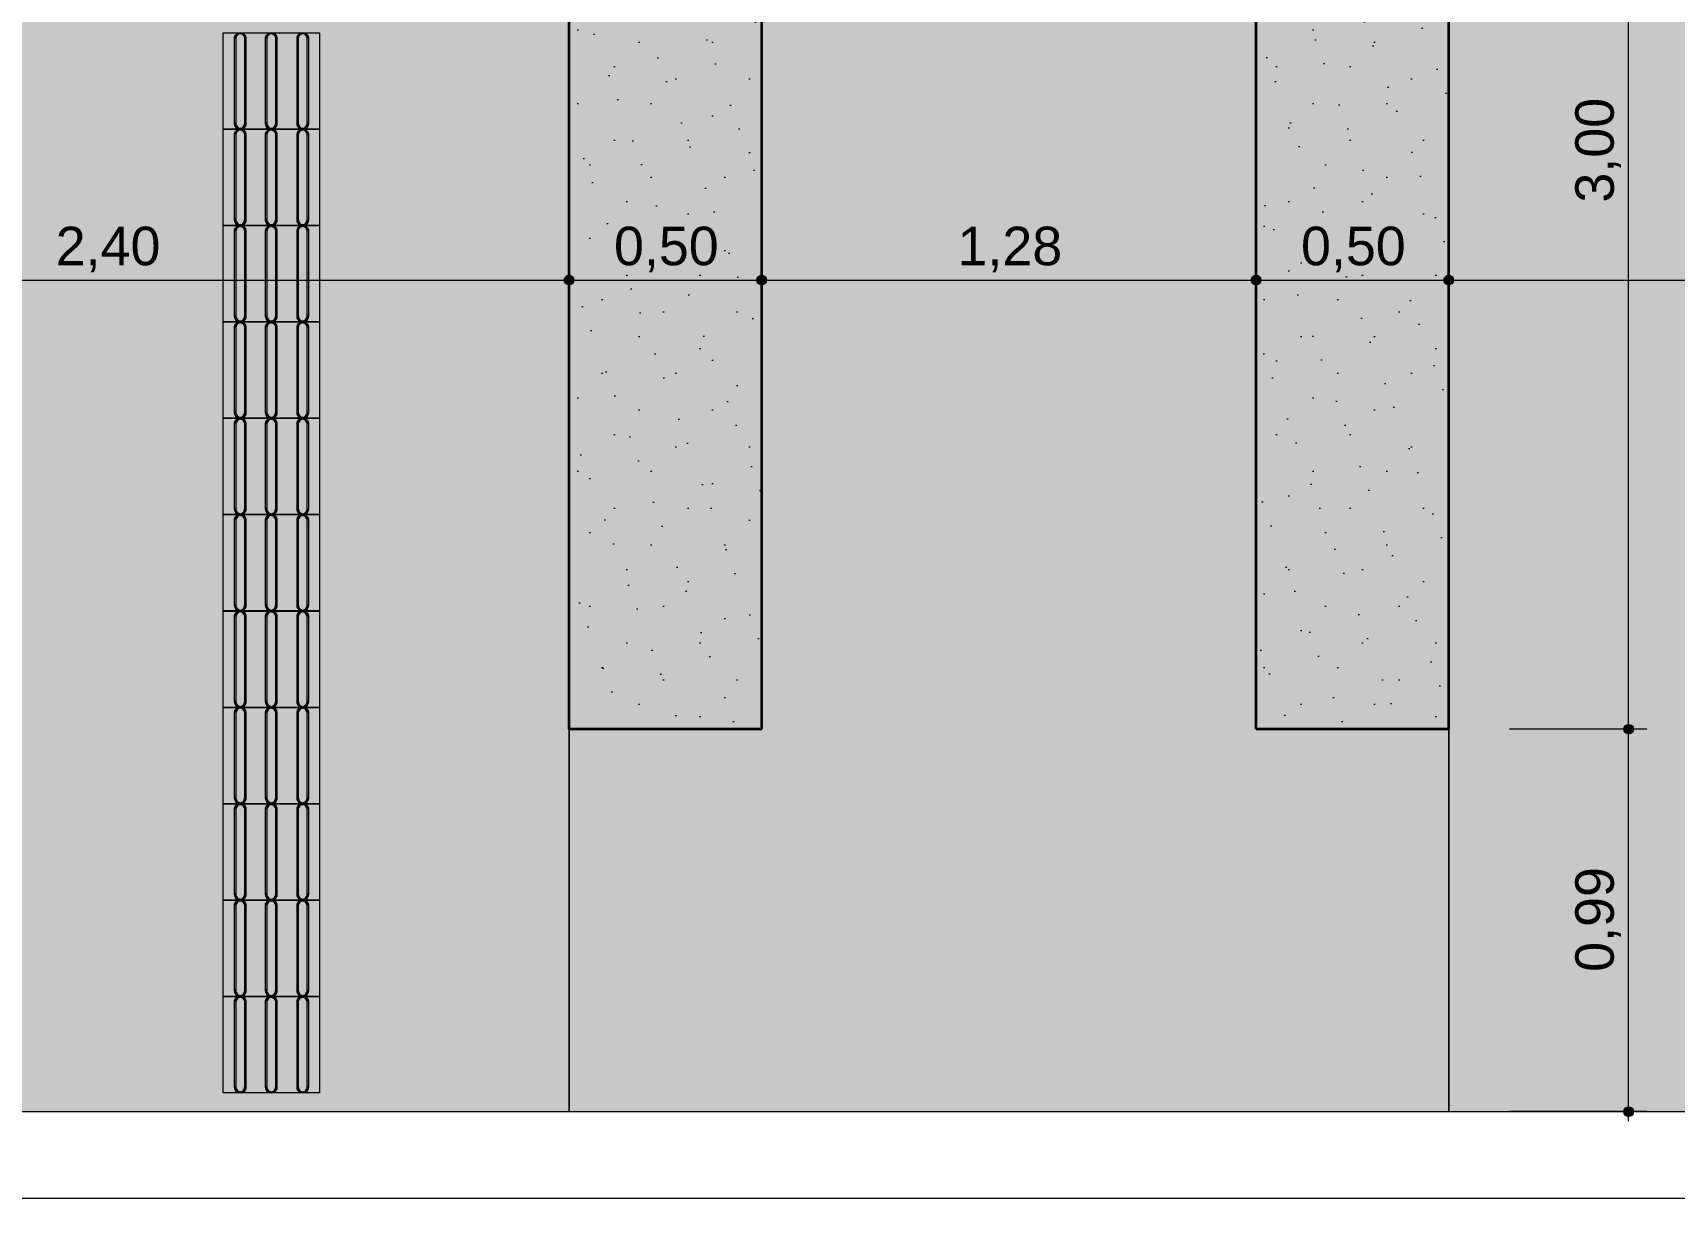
# Model space of a CAD drawing. Header units: metres. Extents: x -77.1 to 22, y -70.6 to -27.7.
# Drawn here: x -55.508 to -51.248, y -67.373 to -64.302 of the extents above; entities that cross this region are included whole.
import ezdxf

# ---------------------------------------------------------------- set-up
doc = ezdxf.new("R2010")
doc.units = ezdxf.units.M
doc.header["$MEASUREMENT"] = 0
for name, color, linetype in [('COTAS EXECUTIVO.EXEC', 7, 'Continuous'), ('LAJES.EST', 7, 'Continuous'), ('TERRENO.ARQ', 7, 'Continuous')]:
    doc.layers.add(name, color=color, linetype=linetype)
for name, color, linetype, lineweight, true_color in [('COTAS EXECUTIVO.EXEC_Caneta_No__25', 7, 'Continuous', 13, 0x982312), ('LAJES.EST_Caneta_No__17', 7, 'Continuous', 0, 0xd4d4d4), ('LAJES.EST_Caneta_No__18', 7, 'Continuous', 0, 0xdfdfdf), ('Novo_PISO TATIL_Caneta_No__13', 7, 'Continuous', 0, 0xaaaaaa), ('Novo_PISO TATIL_Caneta_No__18', 7, 'Continuous', 0, 0xdfdfdf)]:
    doc.layers.add(name, color=color, linetype=linetype, lineweight=lineweight, true_color=true_color)
for name, color, linetype, lineweight in [('LAJES.EST_Caneta_No__1', 7, 'Continuous', 35), ('LAJES.EST_Caneta_No__241', 7, 'Continuous', 13), ('TERRENO.ARQ_Caneta_No__241', 7, 'Continuous', 13)]:
    doc.layers.add(name, color=color, linetype=linetype, lineweight=lineweight)
doc.styles.add('ESTILO_GERADO_1', font='arial.ttf')
doc.dimstyles.new('ESTILO_GERADO__1', dxfattribs={"dimtxt": 0.1, "dimasz": 0.0475, "dimexe": 0.18, "dimexo": 0.1, "dimgap": 0, "dimtad": 1, "dimtih": 1, "dimtoh": 1, "dimzin": 0, "dimdsep": 46, "dimtxsty": 'ESTILO_GERADO_1', "dimblk": 'ARROWHEAD_11', "dimblk1": 'ARROWHEAD_11', "dimblk2": 'ARROWHEAD_11', "dimcen": 0.09, "dimclrd": 256, "dimclre": 256, "dimclrt": 256, "dimadec": 0, "dimazin": 0, "dimtfac": 1, "dimtdec": 4, "dimtmove": 0, "dimatfit": 3, "dimfxl": 0, "dimtolj": 1, "dimtzin": 0, "dimarcsym": 0})
doc.dimstyles.new('ESTILO_GERADO__26', dxfattribs={"dimtxt": 0.1, "dimasz": 0.0475, "dimexe": 0.18, "dimexo": 0.309221, "dimgap": 0, "dimtad": 1, "dimzin": 0, "dimdsep": 46, "dimtxsty": 'ESTILO_GERADO_1', "dimblk": 'ARROWHEAD_11', "dimblk1": 'ARROWHEAD_11', "dimblk2": 'ARROWHEAD_11', "dimcen": 0.09, "dimclrd": 256, "dimclre": 256, "dimclrt": 256, "dimadec": 0, "dimazin": 0, "dimtfac": 1, "dimtdec": 4, "dimtmove": 0, "dimatfit": 3, "dimfxl": 0, "dimtolj": 1, "dimtzin": 0, "dimarcsym": 0})
doc.dimstyles.new('ESTILO_GERADO__27', dxfattribs={"dimtxt": 0.1, "dimasz": 0.0475, "dimexe": 0.18, "dimexo": 0.309221, "dimgap": 0, "dimtad": 1, "dimtih": 1, "dimtoh": 1, "dimzin": 0, "dimdsep": 46, "dimtxsty": 'ESTILO_GERADO_1', "dimblk": 'ARROWHEAD_11', "dimblk1": 'ARROWHEAD_11', "dimblk2": 'ARROWHEAD_11', "dimcen": 0.09, "dimclrd": 256, "dimclre": 256, "dimclrt": 256, "dimadec": 0, "dimazin": 0, "dimtfac": 1, "dimtdec": 4, "dimtmove": 0, "dimatfit": 3, "dimfxl": 0, "dimtolj": 1, "dimtzin": 0, "dimarcsym": 0})
pattern_1 = [(45, (0, 0.6), (-0.1909188, 0.1909188), [0, -0.18, 0, -0.27]), (110, (0.6, 0.6), (0.253717, 0.09234544), [0, -0.132, 0, -0.228])]

# ---------------------------------------------------------------- blocks, each defined once
blk = doc.blocks.new('Piso Tátil Direcional(2)(1)')
at = {"layer": 'Novo_PISO TATIL_Caneta_No__18', "linetype": 'Continuous', "lineweight": 0, "true_color": 0xdfdfdf}
for points in [[(0.25, 0), (0.25, 0.25), (0, 0.25), (0, 0)], [(0.0281, 0.2392), (0.0276, 0.2354), (0.0322, 0.2369)], [(0.0318, 0.2332), (0.0322, 0.2369), (0.0276, 0.2354)], [(0.0318, 0.0139), (0.0318, 0.2332), (0.0276, 0.2354), (0.0276, 0.0116)], [(0.0333, 0.2404), (0.0297, 0.2427), (0.0281, 0.2392)], [(0.0322, 0.2369), (0.0333, 0.2404), (0.0281, 0.2392)], [(0.0322, 0.2457), (0.0297, 0.2427), (0.0352, 0.2433)], [(0.0333, 0.2404), (0.0352, 0.2433), (0.0297, 0.2427)], [(0.0544, 0.2369), (0.0533, 0.2404), (0.0514, 0.2433), (0.0491, 0.2456), (0.0463, 0.247), (0.0433, 0.2475), (0.0403, 0.247), (0.0375, 0.2456), (0.0352, 0.2433), (0.0333, 0.2404), (0.0322, 0.2369), (0.0318, 0.2332), (0.0318, 0.0139), (0.0327, 0.0108), (0.0341, 0.008), (0.0359, 0.0057), (0.0382, 0.004), (0.0407, 0.0029), (0.0433, 0.0025), (0.0459, 0.0029), (0.0484, 0.004), (0.0507, 0.0057), (0.0525, 0.008), (0.0539, 0.0108), (0.0548, 0.0139), (0.0548, 0.2332)], [(0.0352, 0.2433), (0.0354, 0.248), (0.0322, 0.2457)], [(0.0354, 0.248), (0.0352, 0.2433), (0.0375, 0.2456)], [(0.0392, 0.2495), (0.0354, 0.248), (0.0375, 0.2456)], [(0.0403, 0.247), (0.0392, 0.2495), (0.0375, 0.2456)], [(0.0392, 0.2495), (0.0403, 0.247), (0.0433, 0.25)], [(0.0403, 0.247), (0.0433, 0.2475), (0.0433, 0.25)], [(0.0474, 0.2495), (0.0433, 0.25), (0.0433, 0.2475)], [(0.0463, 0.247), (0.0474, 0.2495), (0.0433, 0.2475)], [(0.0512, 0.248), (0.0474, 0.2495), (0.0463, 0.247)], [(0.0463, 0.247), (0.0491, 0.2456), (0.0512, 0.248)], [(0.0544, 0.2457), (0.0512, 0.248), (0.0491, 0.2456)], [(0.0514, 0.2433), (0.0544, 0.2457), (0.0491, 0.2456)], [(0.0569, 0.2427), (0.0544, 0.2457), (0.0514, 0.2433)], [(0.0533, 0.2404), (0.0569, 0.2427), (0.0514, 0.2433)], [(0.0585, 0.2392), (0.0569, 0.2427), (0.0533, 0.2404)], [(0.0544, 0.2369), (0.0585, 0.2392), (0.0533, 0.2404)], [(0.059, 0.2354), (0.0585, 0.2392), (0.0544, 0.2369)], [(0.059, 0.2354), (0.0544, 0.2369), (0.0548, 0.2332)], [(0.059, 0.0116), (0.059, 0.2354), (0.0548, 0.2332), (0.0548, 0.0139)], [(0.1098, 0.2392), (0.1093, 0.2354), (0.1139, 0.2369)], [(0.1135, 0.2332), (0.1139, 0.2369), (0.1093, 0.2354)], [(0.1135, 0.0139), (0.1135, 0.2332), (0.1093, 0.2354), (0.1093, 0.0116)], [(0.115, 0.2404), (0.1114, 0.2427), (0.1098, 0.2392)], [(0.1139, 0.2369), (0.115, 0.2404), (0.1098, 0.2392)], [(0.1139, 0.2457), (0.1114, 0.2427), (0.1169, 0.2433)], [(0.115, 0.2404), (0.1169, 0.2433), (0.1114, 0.2427)], [(0.1361, 0.2369), (0.135, 0.2404), (0.1331, 0.2433), (0.1308, 0.2456), (0.128, 0.247), (0.125, 0.2475), (0.122, 0.247), (0.1192, 0.2456), (0.1169, 0.2433), (0.115, 0.2404), (0.1139, 0.2369), (0.1135, 0.2332), (0.1135, 0.0139), (0.1144, 0.0108), (0.1158, 0.008), (0.1176, 0.0057), (0.1199, 0.004), (0.1224, 0.0029), (0.125, 0.0025), (0.1276, 0.0029), (0.1301, 0.004), (0.1324, 0.0057), (0.1342, 0.008), (0.1356, 0.0108), (0.1365, 0.0139), (0.1365, 0.2332)], [(0.1169, 0.2433), (0.1171, 0.248), (0.1139, 0.2457)], [(0.1171, 0.248), (0.1169, 0.2433), (0.1192, 0.2456)], [(0.1209, 0.2495), (0.1171, 0.248), (0.1192, 0.2456)], [(0.122, 0.247), (0.1209, 0.2495), (0.1192, 0.2456)], [(0.1209, 0.2495), (0.122, 0.247), (0.125, 0.25)], [(0.122, 0.247), (0.125, 0.2475), (0.125, 0.25)], [(0.1291, 0.2495), (0.125, 0.25), (0.125, 0.2475)], [(0.128, 0.247), (0.1291, 0.2495), (0.125, 0.2475)], [(0.1329, 0.248), (0.1291, 0.2495), (0.128, 0.247)], [(0.128, 0.247), (0.1308, 0.2456), (0.1329, 0.248)], [(0.1361, 0.2457), (0.1329, 0.248), (0.1308, 0.2456)], [(0.1331, 0.2433), (0.1361, 0.2457), (0.1308, 0.2456)], [(0.1386, 0.2427), (0.1361, 0.2457), (0.1331, 0.2433)], [(0.135, 0.2404), (0.1386, 0.2427), (0.1331, 0.2433)], [(0.1402, 0.2392), (0.1386, 0.2427), (0.135, 0.2404)], [(0.1361, 0.2369), (0.1402, 0.2392), (0.135, 0.2404)], [(0.1407, 0.2354), (0.1402, 0.2392), (0.1361, 0.2369)], [(0.1407, 0.2354), (0.1361, 0.2369), (0.1365, 0.2332)], [(0.1407, 0.0116), (0.1407, 0.2354), (0.1365, 0.2332), (0.1365, 0.0139)], [(0.1903, 0.2392), (0.1898, 0.2354), (0.1944, 0.2369)], [(0.194, 0.2332), (0.1944, 0.2369), (0.1898, 0.2354)], [(0.194, 0.0139), (0.194, 0.2332), (0.1898, 0.2354), (0.1898, 0.0116)], [(0.1955, 0.2404), (0.1919, 0.2427), (0.1903, 0.2392)], [(0.1944, 0.2369), (0.1955, 0.2404), (0.1903, 0.2392)], [(0.1944, 0.2457), (0.1919, 0.2427), (0.1974, 0.2433)], [(0.1955, 0.2404), (0.1974, 0.2433), (0.1919, 0.2427)], [(0.2166, 0.2369), (0.2155, 0.2404), (0.2136, 0.2433), (0.2113, 0.2456), (0.2085, 0.247), (0.2055, 0.2475), (0.2025, 0.247), (0.1997, 0.2456), (0.1974, 0.2433), (0.1955, 0.2404), (0.1944, 0.2369), (0.194, 0.2332), (0.194, 0.0139), (0.1949, 0.0108), (0.1963, 0.008), (0.1981, 0.0057), (0.2004, 0.004), (0.2029, 0.0029), (0.2055, 0.0025), (0.2081, 0.0029), (0.2106, 0.004), (0.2129, 0.0057), (0.2147, 0.008), (0.2161, 0.0108), (0.217, 0.0139), (0.217, 0.2332)], [(0.1974, 0.2433), (0.1976, 0.248), (0.1944, 0.2457)], [(0.1976, 0.248), (0.1974, 0.2433), (0.1997, 0.2456)], [(0.2014, 0.2495), (0.1976, 0.248), (0.1997, 0.2456)], [(0.2025, 0.247), (0.2014, 0.2495), (0.1997, 0.2456)], [(0.2014, 0.2495), (0.2025, 0.247), (0.2055, 0.25)], [(0.2025, 0.247), (0.2055, 0.2475), (0.2055, 0.25)], [(0.2096, 0.2495), (0.2055, 0.25), (0.2055, 0.2475)], [(0.2085, 0.247), (0.2096, 0.2495), (0.2055, 0.2475)], [(0.2134, 0.248), (0.2096, 0.2495), (0.2085, 0.247)], [(0.2085, 0.247), (0.2113, 0.2456), (0.2134, 0.248)], [(0.2166, 0.2457), (0.2134, 0.248), (0.2113, 0.2456)], [(0.2136, 0.2433), (0.2166, 0.2457), (0.2113, 0.2456)], [(0.2191, 0.2427), (0.2166, 0.2457), (0.2136, 0.2433)], [(0.2155, 0.2404), (0.2191, 0.2427), (0.2136, 0.2433)], [(0.2207, 0.2392), (0.2191, 0.2427), (0.2155, 0.2404)], [(0.2166, 0.2369), (0.2207, 0.2392), (0.2155, 0.2404)], [(0.2212, 0.2354), (0.2207, 0.2392), (0.2166, 0.2369)], [(0.2212, 0.2354), (0.2166, 0.2369), (0.217, 0.2332)], [(0.2212, 0.0116), (0.2212, 0.2354), (0.217, 0.2332), (0.217, 0.0139)], [(0.0276, 0.0116), (0.0287, 0.0085), (0.0318, 0.0139)], [(0.0287, 0.0085), (0.0327, 0.0108), (0.0318, 0.0139)], [(0.0327, 0.0108), (0.0287, 0.0085), (0.0307, 0.0056)], [(0.0341, 0.008), (0.0327, 0.0108), (0.0307, 0.0056)], [(0.0359, 0.0057), (0.0341, 0.008), (0.0307, 0.0056)], [(0.0332, 0.0033), (0.0359, 0.0057), (0.0307, 0.0056)], [(0.0359, 0.0057), (0.0332, 0.0033), (0.0382, 0.004)], [(0.0382, 0.004), (0.0332, 0.0033), (0.0363, 0.0015)], [(0.0407, 0.0029), (0.0382, 0.004), (0.0363, 0.0015)], [(0.0363, 0.0015), (0.0397, 0.0004), (0.0407, 0.0029)], [(0.0433, 0.0025), (0.0407, 0.0029), (0.0397, 0.0004)], [(0.0433, 0), (0.0433, 0.0025), (0.0397, 0.0004)], [(0.0469, 0.0004), (0.0459, 0.0029), (0.0433, 0)], [(0.0459, 0.0029), (0.0433, 0.0025), (0.0433, 0)], [(0.0484, 0.004), (0.0459, 0.0029), (0.0469, 0.0004)], [(0.0469, 0.0004), (0.0503, 0.0015), (0.0484, 0.004)], [(0.0507, 0.0057), (0.0484, 0.004), (0.0503, 0.0015)], [(0.0503, 0.0015), (0.0534, 0.0033), (0.0507, 0.0057)], [(0.0534, 0.0033), (0.0525, 0.008), (0.0507, 0.0057)], [(0.0525, 0.008), (0.0559, 0.0056), (0.0539, 0.0108)], [(0.0525, 0.008), (0.0534, 0.0033), (0.0559, 0.0056)], [(0.0579, 0.0085), (0.0548, 0.0139), (0.0539, 0.0108)], [(0.0579, 0.0085), (0.0539, 0.0108), (0.0559, 0.0056)], [(0.059, 0.0116), (0.0548, 0.0139), (0.0579, 0.0085)], [(0.1093, 0.0116), (0.1104, 0.0085), (0.1135, 0.0139)], [(0.1104, 0.0085), (0.1144, 0.0108), (0.1135, 0.0139)], [(0.1144, 0.0108), (0.1104, 0.0085), (0.1124, 0.0056)], [(0.1158, 0.008), (0.1144, 0.0108), (0.1124, 0.0056)], [(0.1176, 0.0057), (0.1158, 0.008), (0.1124, 0.0056)], [(0.1149, 0.0033), (0.1176, 0.0057), (0.1124, 0.0056)], [(0.1176, 0.0057), (0.1149, 0.0033), (0.1199, 0.004)], [(0.1199, 0.004), (0.1149, 0.0033), (0.118, 0.0015)], [(0.1224, 0.0029), (0.1199, 0.004), (0.118, 0.0015)], [(0.118, 0.0015), (0.1214, 0.0004), (0.1224, 0.0029)], [(0.125, 0.0025), (0.1224, 0.0029), (0.1214, 0.0004)], [(0.125, 0), (0.125, 0.0025), (0.1214, 0.0004)], [(0.1286, 0.0004), (0.1276, 0.0029), (0.125, 0)], [(0.1276, 0.0029), (0.125, 0.0025), (0.125, 0)], [(0.1301, 0.004), (0.1276, 0.0029), (0.1286, 0.0004)], [(0.1286, 0.0004), (0.132, 0.0015), (0.1301, 0.004)], [(0.1324, 0.0057), (0.1301, 0.004), (0.132, 0.0015)], [(0.132, 0.0015), (0.1351, 0.0033), (0.1324, 0.0057)], [(0.1351, 0.0033), (0.1342, 0.008), (0.1324, 0.0057)], [(0.1342, 0.008), (0.1376, 0.0056), (0.1356, 0.0108)], [(0.1342, 0.008), (0.1351, 0.0033), (0.1376, 0.0056)], [(0.1396, 0.0085), (0.1365, 0.0139), (0.1356, 0.0108)], [(0.1396, 0.0085), (0.1356, 0.0108), (0.1376, 0.0056)], [(0.1407, 0.0116), (0.1365, 0.0139), (0.1396, 0.0085)], [(0.1898, 0.0116), (0.1909, 0.0085), (0.194, 0.0139)], [(0.1909, 0.0085), (0.1949, 0.0108), (0.194, 0.0139)], [(0.1949, 0.0108), (0.1909, 0.0085), (0.1929, 0.0056)], [(0.1963, 0.008), (0.1949, 0.0108), (0.1929, 0.0056)], [(0.1981, 0.0057), (0.1963, 0.008), (0.1929, 0.0056)], [(0.1954, 0.0033), (0.1981, 0.0057), (0.1929, 0.0056)], [(0.1981, 0.0057), (0.1954, 0.0033), (0.2004, 0.004)], [(0.2004, 0.004), (0.1954, 0.0033), (0.1985, 0.0015)], [(0.2029, 0.0029), (0.2004, 0.004), (0.1985, 0.0015)], [(0.1985, 0.0015), (0.2019, 0.0004), (0.2029, 0.0029)], [(0.2055, 0.0025), (0.2029, 0.0029), (0.2019, 0.0004)], [(0.2055, 0), (0.2055, 0.0025), (0.2019, 0.0004)], [(0.2091, 0.0004), (0.2081, 0.0029), (0.2055, 0)], [(0.2081, 0.0029), (0.2055, 0.0025), (0.2055, 0)], [(0.2106, 0.004), (0.2081, 0.0029), (0.2091, 0.0004)], [(0.2091, 0.0004), (0.2125, 0.0015), (0.2106, 0.004)], [(0.2129, 0.0057), (0.2106, 0.004), (0.2125, 0.0015)], [(0.2125, 0.0015), (0.2156, 0.0033), (0.2129, 0.0057)], [(0.2156, 0.0033), (0.2147, 0.008), (0.2129, 0.0057)], [(0.2147, 0.008), (0.2181, 0.0056), (0.2161, 0.0108)], [(0.2147, 0.008), (0.2156, 0.0033), (0.2181, 0.0056)], [(0.2201, 0.0085), (0.217, 0.0139), (0.2161, 0.0108)], [(0.2201, 0.0085), (0.2161, 0.0108), (0.2181, 0.0056)], [(0.2212, 0.0116), (0.217, 0.0139), (0.2201, 0.0085)]]:
    blk.add_hatch(color=254, dxfattribs=at).paths.add_polyline_path(points)
at = {"layer": 'Novo_PISO TATIL_Caneta_No__13', "color": 253, "linetype": 'Continuous', "lineweight": 0, "true_color": 0xaaaaaa}
for p, q in [((0, 0.25), (0.25, 0.25)), ((0, 0), (0, 0.25)), ((0.0281, 0.2392), (0.0276, 0.2354)), ((0.0276, 0.2354), (0.0276, 0.0116)), ((0.0318, 0.2332), (0.0276, 0.2354)), ((0.0297, 0.2427), (0.0281, 0.2392)), ((0.0322, 0.2457), (0.0297, 0.2427)), ((0.0322, 0.2369), (0.0318, 0.2332)), ((0.0318, 0.2332), (0.0318, 0.0139)), ((0.0354, 0.248), (0.0322, 0.2457)), ((0.0333, 0.2404), (0.0322, 0.2369)), ((0.0352, 0.2433), (0.0333, 0.2404)), ((0.0375, 0.2456), (0.0352, 0.2433)), ((0.0392, 0.2495), (0.0354, 0.248)), ((0.0403, 0.247), (0.0375, 0.2456)), ((0.0433, 0.25), (0.0392, 0.2495)), ((0.0433, 0.2475), (0.0403, 0.247)), ((0.0474, 0.2495), (0.0433, 0.25)), ((0.0463, 0.247), (0.0433, 0.2475)), ((0.0491, 0.2456), (0.0463, 0.247)), ((0.0512, 0.248), (0.0474, 0.2495)), ((0.0514, 0.2433), (0.0491, 0.2456)), ((0.0544, 0.2457), (0.0512, 0.248)), ((0.0533, 0.2404), (0.0514, 0.2433)), ((0.0544, 0.2369), (0.0533, 0.2404)), ((0.0569, 0.2427), (0.0544, 0.2457)), ((0.0548, 0.2332), (0.0544, 0.2369)), ((0.0548, 0.2332), (0.059, 0.2354)), ((0.0548, 0.0139), (0.0548, 0.2332)), ((0.0585, 0.2392), (0.0569, 0.2427)), ((0.059, 0.2354), (0.0585, 0.2392)), ((0.059, 0.0116), (0.059, 0.2354)), ((0.1098, 0.2392), (0.1093, 0.2354)), ((0.1093, 0.2354), (0.1093, 0.0116)), ((0.1135, 0.2332), (0.1093, 0.2354)), ((0.1114, 0.2427), (0.1098, 0.2392)), ((0.1139, 0.2457), (0.1114, 0.2427)), ((0.1139, 0.2369), (0.1135, 0.2332)), ((0.1135, 0.2332), (0.1135, 0.0139)), ((0.1171, 0.248), (0.1139, 0.2457)), ((0.115, 0.2404), (0.1139, 0.2369)), ((0.1169, 0.2433), (0.115, 0.2404)), ((0.1192, 0.2456), (0.1169, 0.2433)), ((0.1209, 0.2495), (0.1171, 0.248)), ((0.122, 0.247), (0.1192, 0.2456)), ((0.125, 0.25), (0.1209, 0.2495)), ((0.125, 0.2475), (0.122, 0.247)), ((0.1291, 0.2495), (0.125, 0.25)), ((0.128, 0.247), (0.125, 0.2475)), ((0.1308, 0.2456), (0.128, 0.247)), ((0.1329, 0.248), (0.1291, 0.2495)), ((0.1331, 0.2433), (0.1308, 0.2456)), ((0.1361, 0.2457), (0.1329, 0.248)), ((0.135, 0.2404), (0.1331, 0.2433)), ((0.1361, 0.2369), (0.135, 0.2404)), ((0.1386, 0.2427), (0.1361, 0.2457)), ((0.1365, 0.2332), (0.1361, 0.2369)), ((0.1365, 0.2332), (0.1407, 0.2354)), ((0.1365, 0.0139), (0.1365, 0.2332)), ((0.1402, 0.2392), (0.1386, 0.2427)), ((0.1407, 0.2354), (0.1402, 0.2392)), ((0.1407, 0.0116), (0.1407, 0.2354)), ((0.1903, 0.2392), (0.1898, 0.2354)), ((0.1898, 0.2354), (0.1898, 0.0116)), ((0.194, 0.2332), (0.1898, 0.2354)), ((0.1919, 0.2427), (0.1903, 0.2392)), ((0.1944, 0.2457), (0.1919, 0.2427)), ((0.1944, 0.2369), (0.194, 0.2332)), ((0.194, 0.2332), (0.194, 0.0139)), ((0.1976, 0.248), (0.1944, 0.2457)), ((0.1955, 0.2404), (0.1944, 0.2369)), ((0.1974, 0.2433), (0.1955, 0.2404)), ((0.1997, 0.2456), (0.1974, 0.2433)), ((0.2014, 0.2495), (0.1976, 0.248)), ((0.2025, 0.247), (0.1997, 0.2456)), ((0.2055, 0.25), (0.2014, 0.2495)), ((0.2055, 0.2475), (0.2025, 0.247)), ((0.2096, 0.2495), (0.2055, 0.25)), ((0.2085, 0.247), (0.2055, 0.2475)), ((0.2113, 0.2456), (0.2085, 0.247)), ((0.2134, 0.248), (0.2096, 0.2495)), ((0.2136, 0.2433), (0.2113, 0.2456)), ((0.2166, 0.2457), (0.2134, 0.248)), ((0.2155, 0.2404), (0.2136, 0.2433)), ((0.2166, 0.2369), (0.2155, 0.2404)), ((0.2191, 0.2427), (0.2166, 0.2457)), ((0.217, 0.2332), (0.2166, 0.2369)), ((0.217, 0.2332), (0.2212, 0.2354)), ((0.217, 0.0139), (0.217, 0.2332)), ((0.2207, 0.2392), (0.2191, 0.2427)), ((0.2212, 0.2354), (0.2207, 0.2392)), ((0.2212, 0.0116), (0.2212, 0.2354)), ((0.25, 0.25), (0.25, 0)), ((0.25, 0), (0, 0)), ((0.0276, 0.0116), (0.0318, 0.0139)), ((0.0276, 0.0116), (0.0287, 0.0085)), ((0.0287, 0.0085), (0.0307, 0.0056)), ((0.0307, 0.0056), (0.0332, 0.0033)), ((0.0318, 0.0139), (0.0327, 0.0108)), ((0.0327, 0.0108), (0.0341, 0.008)), ((0.0332, 0.0033), (0.0363, 0.0015)), ((0.0341, 0.008), (0.0359, 0.0057)), ((0.0359, 0.0057), (0.0382, 0.004)), ((0.0363, 0.0015), (0.0397, 0.0004)), ((0.0382, 0.004), (0.0407, 0.0029)), ((0.0397, 0.0004), (0.0433, 0)), ((0.0407, 0.0029), (0.0433, 0.0025)), ((0.0433, 0.0025), (0.0459, 0.0029)), ((0.0433, 0), (0.0469, 0.0004)), ((0.0459, 0.0029), (0.0484, 0.004)), ((0.0469, 0.0004), (0.0503, 0.0015)), ((0.0484, 0.004), (0.0507, 0.0057)), ((0.0503, 0.0015), (0.0534, 0.0033)), ((0.0507, 0.0057), (0.0525, 0.008)), ((0.0525, 0.008), (0.0539, 0.0108)), ((0.0534, 0.0033), (0.0559, 0.0056)), ((0.0539, 0.0108), (0.0548, 0.0139)), ((0.0548, 0.0139), (0.059, 0.0116)), ((0.0559, 0.0056), (0.0579, 0.0085)), ((0.0579, 0.0085), (0.059, 0.0116)), ((0.1093, 0.0116), (0.1135, 0.0139)), ((0.1093, 0.0116), (0.1104, 0.0085)), ((0.1104, 0.0085), (0.1124, 0.0056)), ((0.1124, 0.0056), (0.1149, 0.0033)), ((0.1135, 0.0139), (0.1144, 0.0108)), ((0.1144, 0.0108), (0.1158, 0.008)), ((0.1149, 0.0033), (0.118, 0.0015)), ((0.1158, 0.008), (0.1176, 0.0057)), ((0.1176, 0.0057), (0.1199, 0.004)), ((0.118, 0.0015), (0.1214, 0.0004)), ((0.1199, 0.004), (0.1224, 0.0029)), ((0.1214, 0.0004), (0.125, 0)), ((0.1224, 0.0029), (0.125, 0.0025)), ((0.125, 0.0025), (0.1276, 0.0029)), ((0.125, 0), (0.1286, 0.0004)), ((0.1276, 0.0029), (0.1301, 0.004)), ((0.1286, 0.0004), (0.132, 0.0015)), ((0.1301, 0.004), (0.1324, 0.0057)), ((0.132, 0.0015), (0.1351, 0.0033)), ((0.1324, 0.0057), (0.1342, 0.008)), ((0.1342, 0.008), (0.1356, 0.0108)), ((0.1351, 0.0033), (0.1376, 0.0056)), ((0.1356, 0.0108), (0.1365, 0.0139)), ((0.1365, 0.0139), (0.1407, 0.0116)), ((0.1376, 0.0056), (0.1396, 0.0085)), ((0.1396, 0.0085), (0.1407, 0.0116)), ((0.1898, 0.0116), (0.194, 0.0139)), ((0.1898, 0.0116), (0.1909, 0.0085)), ((0.1909, 0.0085), (0.1929, 0.0056)), ((0.1929, 0.0056), (0.1954, 0.0033)), ((0.194, 0.0139), (0.1949, 0.0108)), ((0.1949, 0.0108), (0.1963, 0.008)), ((0.1954, 0.0033), (0.1985, 0.0015)), ((0.1963, 0.008), (0.1981, 0.0057)), ((0.1981, 0.0057), (0.2004, 0.004)), ((0.1985, 0.0015), (0.2019, 0.0004)), ((0.2004, 0.004), (0.2029, 0.0029)), ((0.2019, 0.0004), (0.2055, 0)), ((0.2029, 0.0029), (0.2055, 0.0025)), ((0.2055, 0.0025), (0.2081, 0.0029)), ((0.2055, 0), (0.2091, 0.0004)), ((0.2081, 0.0029), (0.2106, 0.004)), ((0.2091, 0.0004), (0.2125, 0.0015)), ((0.2106, 0.004), (0.2129, 0.0057)), ((0.2125, 0.0015), (0.2156, 0.0033)), ((0.2129, 0.0057), (0.2147, 0.008)), ((0.2147, 0.008), (0.2161, 0.0108)), ((0.2156, 0.0033), (0.2181, 0.0056)), ((0.2161, 0.0108), (0.217, 0.0139)), ((0.217, 0.0139), (0.2212, 0.0116)), ((0.2181, 0.0056), (0.2201, 0.0085)), ((0.2201, 0.0085), (0.2212, 0.0116))]:
    blk.add_line(p, q, dxfattribs=at)
blk = doc.blocks.new('BANCO EM CONCRETO')
at = {"layer": 'LAJES.EST_Caneta_No__17', "linetype": 'Continuous', "lineweight": 0, "true_color": 0xd4d4d4}
h = blk.add_hatch(dxfattribs=at)
h.set_pattern_fill('Carpet_0007', color=254, style=0, pattern_type=2)
h.set_pattern_definition([(45, (0, 0.3), (-0.0954594, 0.0954594), [0, -0.09, 0, -0.135]), (110, (0.3, 0.3), (0.1268585, 0.0461727), [0, -0.066, 0, -0.114])])
h.paths.add_polyline_path([(0, 5), (0, 0), (0.5, 0), (0.5, 4.6), (0.5, 5)])
at = {"layer": 'LAJES.EST_Caneta_No__1', "color": 7, "linetype": 'Continuous', "lineweight": 35}
for p, q in [((0, 0), (0, 5)), ((0.5, 5), (0, 5)), ((0.5, 4.6), (0.5, 5)), ((0.5, 0), (0.5, 4.6)), ((0.5, 0), (0, 0))]:
    blk.add_line(p, q, dxfattribs=at)
at = {"layer": 'LAJES.EST_Caneta_No__241', "color": 7, "linetype": 'Continuous', "lineweight": 13, "flags": 128}
blk.add_lwpolyline([(0, 5), (0, 0), (0.5, 0), (0.5, 4.6), (0.5, 5)], close=True, dxfattribs=at)
blk = doc.blocks.new('*D276')
at = {"layer": 'COTAS EXECUTIVO.EXEC_Caneta_No__25', "linetype": 'Continuous', "lineweight": 13, "true_color": 0x982312}
for points in [[(-76.5265, -67.3259), (-76.5255, -67.3307), (-76.5228, -67.3348), (-76.5188, -67.3375), (-76.514, -67.3384), (-76.5092, -67.3375), (-76.5051, -67.3348), (-76.5024, -67.3307), (-76.5015, -67.3259), (-76.5024, -67.3212), (-76.5051, -67.3171), (-76.5092, -67.3144), (-76.514, -67.3134), (-76.5188, -67.3144), (-76.5228, -67.3171), (-76.5255, -67.3212)], [(-41.5265, -67.3259), (-41.5256, -67.3307), (-41.5229, -67.3348), (-41.5188, -67.3375), (-41.514, -67.3384), (-41.5093, -67.3375), (-41.5052, -67.3348), (-41.5025, -67.3307), (-41.5015, -67.3259), (-41.5025, -67.3212), (-41.5052, -67.3171), (-41.5093, -67.3144), (-41.514, -67.3134), (-41.5188, -67.3144), (-41.5229, -67.3171), (-41.5256, -67.3212)]]:
    blk.add_hatch(color=24, dxfattribs=at).paths.add_polyline_path(points)
at = {"layer": 'COTAS EXECUTIVO.EXEC_Caneta_No__25', "color": 24, "linetype": 'Continuous', "lineweight": 13, "true_color": 0x982312}
for p, q in [((-76.514, -67.3134), (-76.514, -67.2259)), ((-41.514, -67.3134), (-41.514, -67.2259)), ((-76.539, -67.3259), (-76.5265, -67.3259)), ((-76.514, -67.3728), (-76.514, -67.3384)), ((-76.5015, -67.3259), (-41.5265, -67.3259)), ((-41.514, -67.3728), (-41.514, -67.3384)), ((-41.5015, -67.3259), (-41.489, -67.3259))]:
    blk.add_line(p, q, dxfattribs=at)
for centre in [(-76.514, -67.3259), (-41.514, -67.3259)]:
    blk.add_circle(centre, 0.0125, dxfattribs=at)
at = {"layer": 'COTAS EXECUTIVO.EXEC_Caneta_No__25', "color": 24, "lineweight": 13, "true_color": 0x982312, "insert": (-59.1856, -67.3059), "char_height": 0.1, "attachment_point": 7, "style": 'ESTILO_GERADO_1'}
blk.add_mtext('\\A1;{\\pql;\\fArial|b0|i0|c0|p0;\\W1.000000;35,00}', dxfattribs=at)
blk = doc.blocks.new('ARROWHEAD_11')
at = {"color": 0, "linetype": 'Continuous', "lineweight": 0}
blk.add_line((0, 0), (-1, 0), dxfattribs=at)
at = {"color": 0, "linetype": 'Continuous', "lineweight": 0, "const_width": 0.25, "flags": 128}
blk.add_lwpolyline([(-0.125, 0, 1), (0.125, 0, 1)], format="xyb", close=True, dxfattribs=at)
blk = doc.blocks.new('*D738')
at = {"layer": 'COTAS EXECUTIVO.EXEC_Caneta_No__25', "linetype": 'Continuous', "lineweight": 13, "true_color": 0x982312}
for points in [[(-56.5265, -64.9435), (-56.5256, -64.9482), (-56.5229, -64.9523), (-56.5188, -64.955), (-56.514, -64.956), (-56.5093, -64.955), (-56.5052, -64.9523), (-56.5025, -64.9482), (-56.5015, -64.9435), (-56.5025, -64.9387), (-56.5052, -64.9346), (-56.5093, -64.9319), (-56.514, -64.931), (-56.5188, -64.9319), (-56.5229, -64.9346), (-56.5256, -64.9387)], [(-54.1285, -64.9435), (-54.1275, -64.9482), (-54.1248, -64.9523), (-54.1208, -64.955), (-54.116, -64.956), (-54.1112, -64.955), (-54.1072, -64.9523), (-54.1045, -64.9482), (-54.1035, -64.9435), (-54.1045, -64.9387), (-54.1072, -64.9346), (-54.1112, -64.9319), (-54.116, -64.931), (-54.1208, -64.9319), (-54.1248, -64.9346), (-54.1275, -64.9387)]]:
    blk.add_hatch(color=24, dxfattribs=at).paths.add_polyline_path(points)
at = {"layer": 'COTAS EXECUTIVO.EXEC_Caneta_No__25', "color": 24, "linetype": 'Continuous', "lineweight": 13, "true_color": 0x982312}
for p, q in [((-56.514, -64.931), (-56.514, -64.8966)), ((-54.116, -64.931), (-54.116, -64.8966)), ((-56.514, -65.2527), (-56.514, -64.956)), ((-56.5015, -64.9435), (-54.1285, -64.9435)), ((-54.116, -65.2527), (-54.116, -64.956))]:
    blk.add_line(p, q, dxfattribs=at)
for centre in [(-56.514, -64.9435), (-54.116, -64.9435)]:
    blk.add_circle(centre, 0.0125, dxfattribs=at)
at = {"layer": 'COTAS EXECUTIVO.EXEC_Caneta_No__25', "color": 24, "lineweight": 13, "true_color": 0x982312, "insert": (-55.4485, -64.9235), "char_height": 0.1, "attachment_point": 7, "style": 'ESTILO_GERADO_1'}
blk.add_mtext('\\A1;{\\pql;\\fArial|b0|i0|c0|p0;\\W1.000000;2,40}', dxfattribs=at)
blk = doc.blocks.new('*D739')
at = {"layer": 'COTAS EXECUTIVO.EXEC_Caneta_No__25', "linetype": 'Continuous', "lineweight": 13, "true_color": 0x982312}
for points in [[(-54.1285, -64.9435), (-54.1275, -64.9482), (-54.1248, -64.9523), (-54.1208, -64.955), (-54.116, -64.956), (-54.1112, -64.955), (-54.1072, -64.9523), (-54.1045, -64.9482), (-54.1035, -64.9435), (-54.1045, -64.9387), (-54.1072, -64.9346), (-54.1112, -64.9319), (-54.116, -64.931), (-54.1208, -64.9319), (-54.1248, -64.9346), (-54.1275, -64.9387)], [(-53.6285, -64.9435), (-53.6275, -64.9482), (-53.6248, -64.9523), (-53.6208, -64.955), (-53.616, -64.956), (-53.6112, -64.955), (-53.6072, -64.9523), (-53.6045, -64.9482), (-53.6035, -64.9435), (-53.6045, -64.9387), (-53.6072, -64.9346), (-53.6112, -64.9319), (-53.616, -64.931), (-53.6208, -64.9319), (-53.6248, -64.9346), (-53.6275, -64.9387)]]:
    blk.add_hatch(color=24, dxfattribs=at).paths.add_polyline_path(points)
at = {"layer": 'COTAS EXECUTIVO.EXEC_Caneta_No__25', "color": 24, "linetype": 'Continuous', "lineweight": 13, "true_color": 0x982312}
for p, q in [((-54.116, -64.931), (-54.116, -64.8966)), ((-53.616, -64.931), (-53.616, -64.8966)), ((-54.116, -65.2527), (-54.116, -64.956)), ((-54.1035, -64.9435), (-53.6285, -64.9435)), ((-53.616, -65.2527), (-53.616, -64.956))]:
    blk.add_line(p, q, dxfattribs=at)
for centre in [(-54.116, -64.9435), (-53.616, -64.9435)]:
    blk.add_circle(centre, 0.0125, dxfattribs=at)
at = {"layer": 'COTAS EXECUTIVO.EXEC_Caneta_No__25', "color": 24, "lineweight": 13, "true_color": 0x982312, "insert": (-53.9995, -64.9235), "char_height": 0.1, "attachment_point": 7, "style": 'ESTILO_GERADO_1'}
blk.add_mtext('\\A1;{\\pql;\\fArial|b0|i0|c0|p0;\\W1.000000;0,50}', dxfattribs=at)
blk = doc.blocks.new('*D740')
at = {"layer": 'COTAS EXECUTIVO.EXEC_Caneta_No__25', "linetype": 'Continuous', "lineweight": 13, "true_color": 0x982312}
for points in [[(-53.6285, -64.9435), (-53.6275, -64.9482), (-53.6248, -64.9523), (-53.6208, -64.955), (-53.616, -64.956), (-53.6112, -64.955), (-53.6072, -64.9523), (-53.6045, -64.9482), (-53.6035, -64.9435), (-53.6045, -64.9387), (-53.6072, -64.9346), (-53.6112, -64.9319), (-53.616, -64.931), (-53.6208, -64.9319), (-53.6248, -64.9346), (-53.6275, -64.9387)], [(-52.3453, -64.9435), (-52.3444, -64.9482), (-52.3417, -64.9523), (-52.3376, -64.955), (-52.3328, -64.956), (-52.3281, -64.955), (-52.324, -64.9523), (-52.3213, -64.9482), (-52.3203, -64.9435), (-52.3213, -64.9387), (-52.324, -64.9346), (-52.3281, -64.9319), (-52.3328, -64.931), (-52.3376, -64.9319), (-52.3417, -64.9346), (-52.3444, -64.9387)]]:
    blk.add_hatch(color=24, dxfattribs=at).paths.add_polyline_path(points)
at = {"layer": 'COTAS EXECUTIVO.EXEC_Caneta_No__25', "color": 24, "linetype": 'Continuous', "lineweight": 13, "true_color": 0x982312}
for p, q in [((-53.616, -64.931), (-53.616, -64.8966)), ((-52.3328, -64.931), (-52.3328, -64.8966)), ((-53.616, -65.2527), (-53.616, -64.956)), ((-53.6035, -64.9435), (-52.3453, -64.9435)), ((-52.3328, -65.2527), (-52.3328, -64.956))]:
    blk.add_line(p, q, dxfattribs=at)
for centre in [(-53.616, -64.9435), (-52.3328, -64.9435)]:
    blk.add_circle(centre, 0.0125, dxfattribs=at)
at = {"layer": 'COTAS EXECUTIVO.EXEC_Caneta_No__25', "color": 24, "lineweight": 13, "true_color": 0x982312, "insert": (-53.1079, -64.9235), "char_height": 0.1, "attachment_point": 7, "style": 'ESTILO_GERADO_1'}
blk.add_mtext('\\A1;{\\pql;\\fArial|b0|i0|c0|p0;\\W1.000000;1,28}', dxfattribs=at)
blk = doc.blocks.new('*D741')
at = {"layer": 'COTAS EXECUTIVO.EXEC_Caneta_No__25', "linetype": 'Continuous', "lineweight": 13, "true_color": 0x982312}
for points in [[(-52.3453, -64.9435), (-52.3444, -64.9482), (-52.3417, -64.9523), (-52.3376, -64.955), (-52.3328, -64.956), (-52.3281, -64.955), (-52.324, -64.9523), (-52.3213, -64.9482), (-52.3203, -64.9435), (-52.3213, -64.9387), (-52.324, -64.9346), (-52.3281, -64.9319), (-52.3328, -64.931), (-52.3376, -64.9319), (-52.3417, -64.9346), (-52.3444, -64.9387)], [(-51.8453, -64.9435), (-51.8444, -64.9482), (-51.8417, -64.9523), (-51.8376, -64.955), (-51.8328, -64.956), (-51.8281, -64.955), (-51.824, -64.9523), (-51.8213, -64.9482), (-51.8203, -64.9435), (-51.8213, -64.9387), (-51.824, -64.9346), (-51.8281, -64.9319), (-51.8328, -64.931), (-51.8376, -64.9319), (-51.8417, -64.9346), (-51.8444, -64.9387)]]:
    blk.add_hatch(color=24, dxfattribs=at).paths.add_polyline_path(points)
at = {"layer": 'COTAS EXECUTIVO.EXEC_Caneta_No__25', "color": 24, "linetype": 'Continuous', "lineweight": 13, "true_color": 0x982312}
for p, q in [((-52.3328, -64.931), (-52.3328, -64.8966)), ((-51.8328, -64.931), (-51.8328, -64.8966)), ((-52.3328, -65.2527), (-52.3328, -64.956)), ((-52.3203, -64.9435), (-51.8453, -64.9435)), ((-51.8328, -65.2527), (-51.8328, -64.956))]:
    blk.add_line(p, q, dxfattribs=at)
for centre in [(-52.3328, -64.9435), (-51.8328, -64.9435)]:
    blk.add_circle(centre, 0.0125, dxfattribs=at)
at = {"layer": 'COTAS EXECUTIVO.EXEC_Caneta_No__25', "color": 24, "lineweight": 13, "true_color": 0x982312, "insert": (-52.2163, -64.9235), "char_height": 0.1, "attachment_point": 7, "style": 'ESTILO_GERADO_1'}
blk.add_mtext('\\A1;{\\pql;\\fArial|b0|i0|c0|p0;\\W1.000000;0,50}', dxfattribs=at)
blk = doc.blocks.new('*D742')
at = {"layer": 'COTAS EXECUTIVO.EXEC_Caneta_No__25', "linetype": 'Continuous', "lineweight": 13, "true_color": 0x982312}
for points in [[(-51.8453, -64.9435), (-51.8444, -64.9482), (-51.8417, -64.9523), (-51.8376, -64.955), (-51.8328, -64.956), (-51.8281, -64.955), (-51.824, -64.9523), (-51.8213, -64.9482), (-51.8203, -64.9435), (-51.8213, -64.9387), (-51.824, -64.9346), (-51.8281, -64.9319), (-51.8328, -64.931), (-51.8376, -64.9319), (-51.8417, -64.9346), (-51.8444, -64.9387)], [(-48.9288, -64.9435), (-48.9279, -64.9482), (-48.9252, -64.9523), (-48.9211, -64.955), (-48.9163, -64.956), (-48.9115, -64.955), (-48.9075, -64.9523), (-48.9048, -64.9482), (-48.9038, -64.9435), (-48.9048, -64.9387), (-48.9075, -64.9346), (-48.9115, -64.9319), (-48.9163, -64.931), (-48.9211, -64.9319), (-48.9252, -64.9346), (-48.9279, -64.9387)]]:
    blk.add_hatch(color=24, dxfattribs=at).paths.add_polyline_path(points)
at = {"layer": 'COTAS EXECUTIVO.EXEC_Caneta_No__25', "color": 24, "linetype": 'Continuous', "lineweight": 13, "true_color": 0x982312}
for p, q in [((-51.8328, -64.931), (-51.8328, -64.8966)), ((-48.9163, -64.931), (-48.9163, -64.8966)), ((-51.8328, -65.2527), (-51.8328, -64.956)), ((-51.8203, -64.9435), (-48.9288, -64.9435)), ((-48.9163, -65.2527), (-48.9163, -64.956))]:
    blk.add_line(p, q, dxfattribs=at)
for centre in [(-51.8328, -64.9435), (-48.9163, -64.9435)]:
    blk.add_circle(centre, 0.0125, dxfattribs=at)
at = {"layer": 'COTAS EXECUTIVO.EXEC_Caneta_No__25', "color": 24, "lineweight": 13, "true_color": 0x982312, "insert": (-50.508, -64.9235), "char_height": 0.1, "attachment_point": 7, "style": 'ESTILO_GERADO_1'}
blk.add_mtext('\\A1;{\\pql;\\fArial|b0|i0|c0|p0;\\W1.000000;2,92}', dxfattribs=at)
blk = doc.blocks.new('*D845')
at = {"layer": 'COTAS EXECUTIVO.EXEC_Caneta_No__25', "linetype": 'Continuous', "lineweight": 13, "true_color": 0x982312}
for points in [[(-51.3784, -66.109), (-51.3774, -66.1137), (-51.3747, -66.1178), (-51.3707, -66.1205), (-51.3659, -66.1215), (-51.3611, -66.1205), (-51.3571, -66.1178), (-51.3544, -66.1137), (-51.3534, -66.109), (-51.3544, -66.1042), (-51.3571, -66.1001), (-51.3611, -66.0974), (-51.3659, -66.0965), (-51.3707, -66.0974), (-51.3747, -66.1001), (-51.3774, -66.1042)], [(-51.3784, -67.1016), (-51.3774, -67.1064), (-51.3747, -67.1104), (-51.3707, -67.1131), (-51.3659, -67.1141), (-51.3611, -67.1131), (-51.3571, -67.1104), (-51.3544, -67.1064), (-51.3534, -67.1016), (-51.3544, -67.0968), (-51.3571, -67.0927), (-51.3611, -67.09), (-51.3659, -67.0891), (-51.3707, -67.09), (-51.3747, -67.0927), (-51.3774, -67.0968)]]:
    blk.add_hatch(color=24, dxfattribs=at).paths.add_polyline_path(points)
at = {"layer": 'COTAS EXECUTIVO.EXEC_Caneta_No__25', "color": 24, "linetype": 'Continuous', "lineweight": 13, "true_color": 0x982312}
for p, q in [((-51.3784, -66.109), (-51.6751, -66.109)), ((-51.319, -66.109), (-51.3534, -66.109)), ((-51.3659, -67.0891), (-51.3659, -66.1215)), ((-51.3784, -67.1016), (-51.6751, -67.1016)), ((-51.3659, -67.1266), (-51.3659, -67.1141)), ((-51.319, -67.1016), (-51.3534, -67.1016))]:
    blk.add_line(p, q, dxfattribs=at)
for centre in [(-51.3659, -66.109), (-51.3659, -67.1016)]:
    blk.add_circle(centre, 0.0125, dxfattribs=at)
at = {"layer": 'COTAS EXECUTIVO.EXEC_Caneta_No__25', "color": 24, "lineweight": 13, "true_color": 0x982312, "insert": (-51.3859, -66.7387), "char_height": 0.1, "attachment_point": 7, "rotation": 90, "style": 'ESTILO_GERADO_1'}
blk.add_mtext('\\A1;{\\pql;\\fArial|b0|i0|c0|p0;\\W1.000000;0,99}', dxfattribs=at)
blk = doc.blocks.new('*D846')
at = {"layer": 'COTAS EXECUTIVO.EXEC_Caneta_No__25', "linetype": 'Continuous', "lineweight": 13, "true_color": 0x982312}
for points in [[(-51.3784, -63.109), (-51.3774, -63.1137), (-51.3747, -63.1178), (-51.3707, -63.1205), (-51.3659, -63.1215), (-51.3611, -63.1205), (-51.3571, -63.1178), (-51.3544, -63.1137), (-51.3534, -63.109), (-51.3544, -63.1042), (-51.3571, -63.1001), (-51.3611, -63.0974), (-51.3659, -63.0965), (-51.3707, -63.0974), (-51.3747, -63.1001), (-51.3774, -63.1042)], [(-51.3784, -66.109), (-51.3774, -66.1137), (-51.3747, -66.1178), (-51.3707, -66.1205), (-51.3659, -66.1215), (-51.3611, -66.1205), (-51.3571, -66.1178), (-51.3544, -66.1137), (-51.3534, -66.109), (-51.3544, -66.1042), (-51.3571, -66.1001), (-51.3611, -66.0974), (-51.3659, -66.0965), (-51.3707, -66.0974), (-51.3747, -66.1001), (-51.3774, -66.1042)]]:
    blk.add_hatch(color=24, dxfattribs=at).paths.add_polyline_path(points)
at = {"layer": 'COTAS EXECUTIVO.EXEC_Caneta_No__25', "color": 24, "linetype": 'Continuous', "lineweight": 13, "true_color": 0x982312}
for p, q in [((-51.3784, -63.109), (-51.6751, -63.109)), ((-51.3659, -66.0965), (-51.3659, -63.1215)), ((-51.319, -63.109), (-51.3534, -63.109)), ((-51.3784, -66.109), (-51.6751, -66.109)), ((-51.319, -66.109), (-51.3534, -66.109))]:
    blk.add_line(p, q, dxfattribs=at)
for centre in [(-51.3659, -63.109), (-51.3659, -66.109)]:
    blk.add_circle(centre, 0.0125, dxfattribs=at)
at = {"layer": 'COTAS EXECUTIVO.EXEC_Caneta_No__25', "color": 24, "lineweight": 13, "true_color": 0x982312, "insert": (-51.3859, -64.7424), "char_height": 0.1, "attachment_point": 7, "rotation": 90, "style": 'ESTILO_GERADO_1'}
blk.add_mtext('\\A1;{\\pql;\\fArial|b0|i0|c0|p0;\\W1.000000;3,00}', dxfattribs=at)

msp = doc.modelspace()

# ---------------------------------------------------------------- hatches: boundary and pattern name
at = {"layer": 'LAJES.EST_Caneta_No__18', "linetype": 'Continuous', "lineweight": 0, "true_color": 0xdfdfdf}
h = msp.add_hatch(dxfattribs=at)
h.set_pattern_fill('Piso_Externo__0007', color=254, style=0, pattern_type=2)
h.set_pattern_definition(pattern_1)
h.paths.add_polyline_path([(-76.514, -65.1016), (-73.814, -65.1016, -0.414214), (-75.814, -67.1016), (-66.814, -67.1016, -0.414214), (-68.814, -65.1016), (-68.814, -62.301), (-68.814, -45.4002, -0.414214), (-66.514, -43.1002), (-65.914, -43.1002), (-65.914, -42.3002), (-66.514, -42.3002), (-66.514, -38.2041), (-65.114, -38.2041), (-65.114, -36.7038), (-66.514, -36.7038), (-66.514, -32.5997), (-65.114, -32.5997), (-56.714, -32.5997), (-53.814, -32.5997), (-44.014, -32.5997), (-44.014, -42.3002), (-53.814, -42.3002), (-53.814, -47.1002), (-44.014, -47.1002), (-44.014, -50.8516), (-45.6136, -50.8516), (-45.6136, -52.3506), (-44.014, -52.3506), (-44.014, -60.3006), (-48.9163, -60.3006), (-48.9163, -61.1006), (-44.3609, -61.1006), (-44.3609, -67.1016), (-44.014, -67.1016), (-41.514, -67.1016), (-41.514, -28.1016), (-41.714, -28.1016), (-41.714, -60.3006), (-43.014, -60.3006), (-43.014, -30.0016), (-66.514, -30.0016), (-66.514, -28.1016), (-76.514, -28.1016)])
h.paths.add_polyline_path([(-73.814, -45.1016), (-76.314, -45.1016), (-76.314, -43.0892), (-75.7984, -43.0908, -0.414214), (-73.8139, -45.0876)], flags=0)
h.paths.add_polyline_path([(-73.814, -45.5846, -0.009328), (-73.814, -45.6604)], flags=0)
h.paths.add_polyline_path([(-52.814, -46.3002), (-52.814, -43.1002), (-44.014, -43.1002), (-44.014, -46.3002)], flags=0)
h.paths.add_polyline_path([(-67.714, -34.1), (-76.314, -34.1), (-76.314, -32.5997), (-67.714, -32.5997)], flags=0)
h = msp.add_hatch(dxfattribs=at)
h.set_pattern_fill('Piso_Externo__0007', color=254, style=0, pattern_type=2)
h.set_pattern_definition(pattern_1)
h.paths.add_polyline_path([(-66.514, -46.3002), (-67.314, -46.3002), (-67.314, -61.1006), (-56.514, -61.1006), (-56.514, -67.1016), (-54.116, -67.1016), (-54.116, -62.3006), (-51.8328, -62.3006), (-51.8328, -67.1016), (-48.9163, -67.1016), (-48.9163, -65.8006), (-48.9163, -60.3006), (-56.514, -60.3006), (-66.514, -60.3006), (-66.514, -47.1002), (-65.114, -47.1002), (-65.114, -46.3002), (-65.114, -42.3002), (-65.914, -42.3002), (-65.914, -43.1002), (-65.914, -46.3002)])
at = {"layer": 'TERRENO.ARQ', "linetype": 'Continuous', "lineweight": 0, "true_color": 0xc5d9be}
msp.add_hatch(color=9, dxfattribs=at).paths.add_polyline_path([(-54.116, -67.1016), (-51.8328, -67.1016), (-51.8328, -62.3006), (-54.116, -62.3006)])

# ---------------------------------------------------------------- linework, layer by layer
at = {"layer": 'LAJES.EST_Caneta_No__241', "color": 7, "linetype": 'Continuous', "lineweight": 13, "flags": 128}
msp.add_lwpolyline([(-66.514, -46.3002), (-67.314, -46.3002), (-67.314, -61.1006), (-56.514, -61.1006), (-56.514, -67.1016), (-54.116, -67.1016), (-54.116, -62.3006), (-51.8328, -62.3006), (-51.8328, -67.1016), (-48.9163, -67.1016), (-48.9163, -65.8006), (-48.9163, -60.3006), (-56.514, -60.3006), (-66.514, -60.3006), (-66.514, -47.1002), (-65.114, -47.1002), (-65.114, -46.3002), (-65.114, -42.3002), (-65.914, -42.3002), (-65.914, -43.1002), (-65.914, -46.3002)], close=True, dxfattribs=at)
at = {"layer": 'TERRENO.ARQ_Caneta_No__241', "color": 7, "linetype": 'Continuous', "lineweight": 13, "flags": 128}
msp.add_lwpolyline([(-54.116, -67.1016), (-51.8328, -67.1016), (-51.8328, -62.3006), (-54.116, -62.3006)], close=True, dxfattribs=at)

# ---------------------------------------------------------------- block references
at = {"layer": 'LAJES.EST', "color": 7, "linetype": 'Continuous', "lineweight": 13, "yscale": 0.5999999999999992}
for p in [(-54.116, -66.109), (-52.3328, -66.109)]:
    msp.add_blockref('BANCO EM CONCRETO', p, dxfattribs=at)
at = {"layer": 'Novo_PISO TATIL_Caneta_No__13', "color": 253, "linetype": 'Continuous', "lineweight": 0, "true_color": 0xaaaaaa, "rotation": 180.0000000000017}
for p in [(-54.764, -64.3019), (-54.764, -64.5519), (-54.764, -64.802), (-54.764, -65.052), (-54.764, -65.3022), (-54.764, -65.5522), (-54.764, -65.8023), (-54.764, -66.0523), (-54.764, -66.3025), (-54.764, -66.5525), (-54.764, -66.8027)]:
    msp.add_blockref('Piso Tátil Direcional(2)(1)', p, dxfattribs=at)

# ---------------------------------------------------------------- dimensions: what is measured, and where the dimension line sits
at = {"layer": 'COTAS EXECUTIVO.EXEC', "color": 24, "linetype": 'Continuous', "lineweight": 13, "true_color": 0x982312}
for base, p1, p2, picture, middle in [((-51.3659, -63.109), (-51.8328, -66.109), (-51.8328, -63.109), '*D846', (-51.4359, -64.613)), ((-51.3659, -66.109), (-51.8328, -67.1016), (-51.8328, -66.109), '*D845', (-51.4359, -66.6093))]:
    dim = msp.add_linear_dim(base=base, p1=p1, p2=p2, angle=90, dimstyle='ESTILO_GERADO__26', dxfattribs=at)
    dim.commit()
    dim.dimension.update_dxf_attribs({"geometry": picture, "text_midpoint": middle, "dimtype": 160, "text_rotation": 90})
for base, p1, p2, dimstyle, picture, middle in [((-54.116, -64.9435), (-56.514, -66.6855), (-54.116, -66.109), 'ESTILO_GERADO__27', '*D738', (-55.319, -64.8735)), ((-53.616, -64.9435), (-54.116, -66.109), (-53.616, -66.109), 'ESTILO_GERADO__27', '*D739', (-53.87, -64.8735)), ((-52.3328, -64.9435), (-53.616, -66.109), (-52.3328, -66.109), 'ESTILO_GERADO__27', '*D740', (-52.9784, -64.8735)), ((-51.8328, -64.9435), (-52.3328, -66.109), (-51.8328, -66.109), 'ESTILO_GERADO__27', '*D741', (-52.0868, -64.8735)), ((-48.9163, -64.9435), (-51.8328, -66.109), (-48.9163, -65.8006), 'ESTILO_GERADO__27', '*D742', (-50.3786, -64.8735)), ((-41.514, -67.3259), (-76.514, -67.1016), (-41.514, -67.1016), 'ESTILO_GERADO__1', '*D276', (-59.0181, -67.2559))]:
    dim = msp.add_linear_dim(base=base, p1=p1, p2=p2, dimstyle=dimstyle, dxfattribs=at)
    dim.commit()
    dim.dimension.update_dxf_attribs({"geometry": picture, "text_midpoint": middle, "dimtype": 160})

doc.saveas('drawing.dxf')
